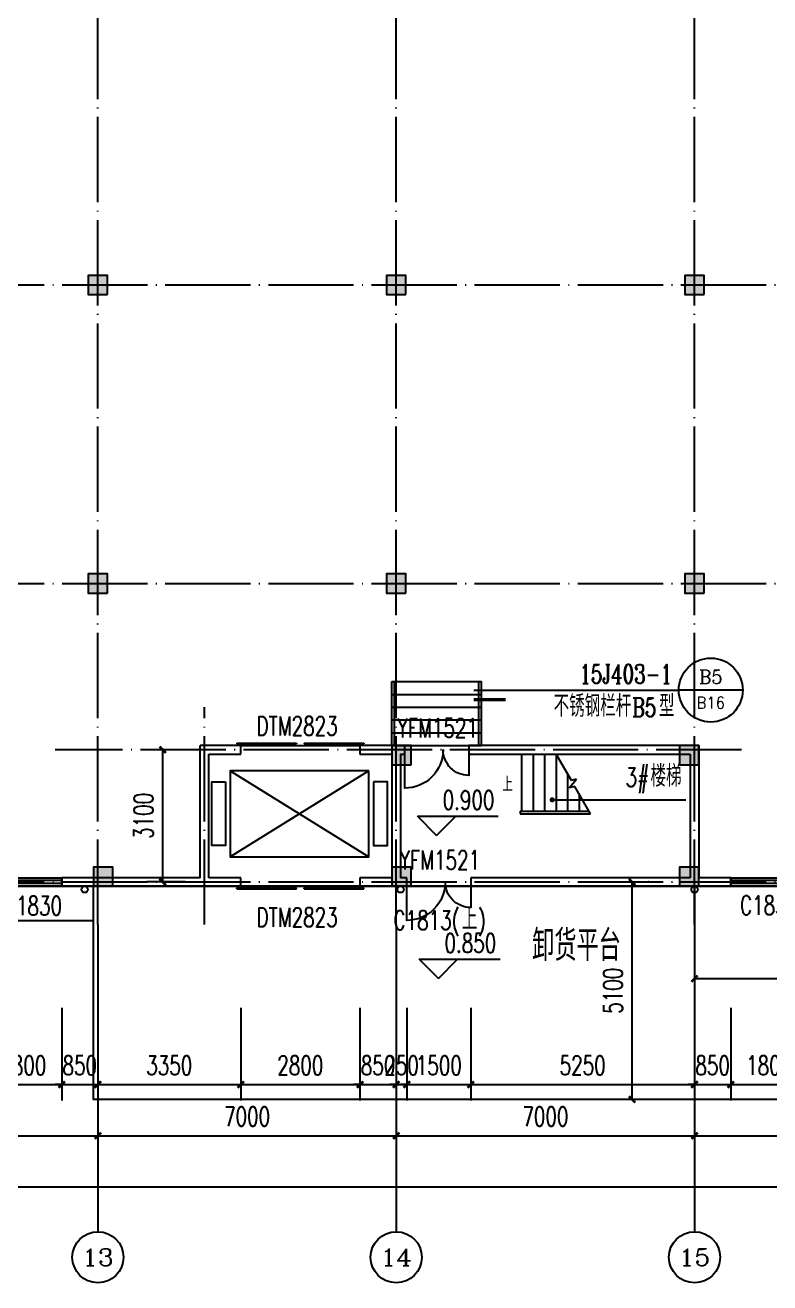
# Model space of a CAD drawing. Extents: x -4747 to 1060961, y -766984 to 396631.
# Drawn here: x 554138 to 571612, y -16063 to 13430 of the extents above; entities that cross this region are included whole.
import ezdxf
from ezdxf.enums import TextEntityAlignment as Align

# ---------------------------------------------------------------- set-up
doc = ezdxf.new("R2010")
doc.units = 0
doc.header["$LTSCALE"] = 1000
doc.header["$MEASUREMENT"] = 0
doc.linetypes.add('DOTE', pattern=[2.42, 2, -0.2, 0.02, -0.2])
doc.layers.get('0').update_dxf_attribs({"linetype": 'CONTINUOUS'})
doc.layers.get('DEFPOINTS').update_dxf_attribs({"linetype": 'CONTINUOUS'})
for name, color, linetype in [('AXIS', 3, 'CONTINUOUS'), ('AXIS_TEXT', 7, 'CONTINUOUS'), ('DIM_ELEV', 3, 'CONTINUOUS'), ('DIM_IDEN', 3, 'CONTINUOUS'), ('DIM_LEAD', 3, 'CONTINUOUS'), ('DIM_SYMB', 3, 'CONTINUOUS'), ('DOTE', 1, 'DOTE'), ('PUB_DIM', 3, 'CONTINUOUS'), ('PUB_TEXT', 7, 'CONTINUOUS'), ('STAIR', 2, 'CONTINUOUS'), ('WALL', 6, 'CONTINUOUS'), ('WINDOW', 4, 'CONTINUOUS'), ('WINDOW_TEXT', 7, 'CONTINUOUS'), ('剖面填充', 147, 'CONTINUOUS'), ('平面线条', 2, 'CONTINUOUS'), ('散水', 2, 'CONTINUOUS'), ('柱', 2, 'CONTINUOUS'), ('柱涂实', 54, 'CONTINUOUS'), ('栏杆', 56, 'CONTINUOUS'), ('立面轮廓线', 3, 'CONTINUOUS'), ('雨水管', 2, 'CONTINUOUS'), ('面积计算', 7, 'CONTINUOUS')]:
    doc.layers.add(name, color=color, linetype=linetype)
doc.styles.add('_TCH_AXIS', font='COMPLEX', dxfattribs={"bigfont": 'GBCBIG'})
doc.styles.add('_TCH_DIM', font='SIMPLEX', dxfattribs={"bigfont": 'GBCBIG'})
doc.styles.add('_TCH_LABEL', font='COMPLEX', dxfattribs={"bigfont": 'GBCBIG'})
doc.styles.add('_TCH_WINDOW', font='SIMPLEX', dxfattribs={"height": 3.5, "bigfont": 'GBCBIG'})
doc.styles.add('COMPLEX', font='complex_.ttf')
doc.styles.add('DIM_FONT', font='SIMPLEX', dxfattribs={"width": 0.7, "bigfont": 'GBCBIG'})
doc.styles.get("Standard").update_dxf_attribs({"font": 'gbenor.shx', "bigfont": 'gbcbig.shx'})
doc.dimstyles.new('DIMN150', dxfattribs={"dimscale": 1.5, "dimtxt": 300, "dimasz": 100, "dimexe": 250, "dimexo": 300, "dimgap": 150, "dimtad": 1, "dimdec": 0, "dimzin": 0, "dimtxsty": 'DIM_FONT', "dimblk": 'ARCHTICK', "dimcen": 0.09, "dimclrt": 7, "dimazin": 3, "dimtfac": 1, "dimtdec": 0, "dimtix": 1, "dimtmove": 0, "dimatfit": 3, "dimtolj": 1, "dimtzin": 0})

# ---------------------------------------------------------------- blocks, each defined once
blk = doc.blocks.new('A$C22EA1380')
at = {"layer": '柱涂实'}
for points in [[(77625, 13875), (77625, 14325), (77175, 14325), (77175, 13875)], [(84625, 13875), (84625, 14325), (84175, 14325), (84175, 13875)], [(91625, 13875), (91625, 14325), (91175, 14325), (91175, 13875)], [(77625, 6875), (77625, 7325), (77175, 7325), (77175, 6875)], [(84625, 6875), (84625, 7325), (84175, 7325), (84175, 6875)], [(91625, 6875), (91625, 7325), (91175, 7325), (91175, 6875)], [(84750, 2850), (84750, 3300), (84300, 3300), (84300, 2850)], [(91500, 2850), (91500, 3300), (91050, 3300), (91050, 2850)], [(77750, 0), (77750, 450), (77300, 450), (77300, 0)], [(84750, 0), (84750, 450), (84300, 450), (84300, 0)], [(91500, 0), (91500, 450), (91050, 450), (91050, 0)]]:
    blk.add_hatch(color=256, dxfattribs=at).paths.add_polyline_path(points)
at = {"layer": '柱'}
for points in [[(77625, 13875), (77625, 14325), (77175, 14325), (77175, 13875)], [(84625, 13875), (84625, 14325), (84175, 14325), (84175, 13875)], [(91625, 13875), (91625, 14325), (91175, 14325), (91175, 13875)], [(77625, 6875), (77625, 7325), (77175, 7325), (77175, 6875)], [(84625, 6875), (84625, 7325), (84175, 7325), (84175, 6875)], [(91625, 6875), (91625, 7325), (91175, 7325), (91175, 6875)], [(84750, 2850), (84750, 3300), (84300, 3300), (84300, 2850)], [(91500, 2850), (91500, 3300), (91050, 3300), (91050, 2850)], [(77750, 0), (77750, 450), (77300, 450), (77300, 0)], [(84750, 0), (84750, 450), (84300, 450), (84300, 0)], [(91500, 0), (91500, 450), (91050, 450), (91050, 0)]]:
    blk.add_lwpolyline(points, close=True, dxfattribs=at)
at = {"layer": '柱涂实', "linetype": 'CONTINUOUS'}
for points in [[(77625, 13875), (77625, 14325), (77175, 14325), (77175, 13875)], [(84625, 13875), (84625, 14325), (84175, 14325), (84175, 13875)], [(91625, 13875), (91625, 14325), (91175, 14325), (91175, 13875)], [(77625, 6875), (77625, 7325), (77175, 7325), (77175, 6875)], [(84625, 6875), (84625, 7325), (84175, 7325), (84175, 6875)], [(91625, 6875), (91625, 7325), (91175, 7325), (91175, 6875)], [(84750, 2850), (84750, 3300), (84300, 3300), (84300, 2850)], [(91500, 2850), (91500, 3300), (91050, 3300), (91050, 2850)], [(77750, 0), (77750, 450), (77300, 450), (77300, 0)], [(84750, 0), (84750, 450), (84300, 450), (84300, 0)], [(91500, 0), (91500, 450), (91050, 450), (91050, 0)]]:
    blk.add_lwpolyline(points, close=True, dxfattribs=at)
blk = doc.blocks.new('_ARCHTICK')
at = {"color": 0, "linetype": 'BYBLOCK', "const_width": 0.4}
blk.add_lwpolyline([(-0.5, -0.5), (0.5, 0.5)], dxfattribs=at)
blk = doc.blocks.new('*D198')
at = {"layer": 'DEFPOINTS', "color": 0}
for p in [(569845, -8929), (576945, -8929), (576945, -8929)]:
    blk.add_point(p, dxfattribs=at)
at = {"layer": 'PUB_DIM', "color": 0}
for p, q in [((569845, -8479), (569845, -8554)), ((576945, -8479), (576945, -8554)), ((569845, -8929), (576945, -8929))]:
    blk.add_line(p, q, dxfattribs=at)
at = {"layer": 'PUB_DIM', "color": 0, "xscale": 150, "yscale": 150, "zscale": 150, "rotation": 180}
blk.add_blockref('_ARCHTICK', (569845, -8929), dxfattribs=at)
at = {"layer": 'PUB_DIM', "color": 0, "xscale": 150, "yscale": 150, "zscale": 150}
blk.add_blockref('_ARCHTICK', (576945, -8929), dxfattribs=at)
at = {"layer": 'PUB_DIM', "color": 7, "insert": (573395, -8479), "char_height": 450, "attachment_point": 5, "style": 'DIM_FONT'}
blk.add_mtext('\\A1;7100', dxfattribs=at)
blk = doc.blocks.new('*D199')
at = {"layer": 'DEFPOINTS', "color": 0}
for p in [(568321, -6663), (568380, -6663), (568321, -11763)]:
    blk.add_point(p, dxfattribs=at)
at = {"layer": 'PUB_DIM', "color": 0}
for p, q in [((568380, -11763), (568380, -6663)), ((568771, -6663), (568755, -6663)), ((568771, -11763), (568755, -11763))]:
    blk.add_line(p, q, dxfattribs=at)
at = {"layer": 'PUB_DIM', "color": 0, "xscale": 150, "yscale": 150, "zscale": 150}
for p, rotation in [((568380, -6663), 90), ((568380, -11763), 270)]:
    blk.add_blockref('_ARCHTICK', p, dxfattribs=dict(at, rotation=rotation))
at = {"layer": 'PUB_DIM', "color": 7, "insert": (567930, -9213), "char_height": 450, "attachment_point": 5, "rotation": 90, "style": 'DIM_FONT'}
blk.add_mtext('\\A1;5100', dxfattribs=at)
blk = doc.blocks.new('*D962')
at = {"layer": 'DEFPOINTS', "color": 0}
for p in [(557366, -3563), (558345, -3563), (558345, -6663)]:
    blk.add_point(p, dxfattribs=at)
at = {"layer": 'PUB_DIM', "color": 0}
for p, q in [((557895, -3563), (556991, -3563)), ((557366, -6663), (557366, -3563)), ((557895, -6663), (556991, -6663))]:
    blk.add_line(p, q, dxfattribs=at)
at = {"layer": 'PUB_DIM', "color": 0, "xscale": 150, "yscale": 150, "zscale": 150}
for p, rotation in [((557366, -3563), 90), ((557366, -6663), 270)]:
    blk.add_blockref('_ARCHTICK', p, dxfattribs=dict(at, rotation=rotation))
at = {"layer": 'PUB_DIM', "color": 7, "insert": (556916, -5113), "char_height": 450, "attachment_point": 5, "rotation": 90, "style": 'DIM_FONT'}
blk.add_mtext('\\A1;3100', dxfattribs=at)
blk = doc.blocks.new('*D1508')
at = {"layer": 'DEFPOINTS', "color": 0}
for p in [(570695, -9163), (572495, -9163), (572495, -11413)]:
    blk.add_point(p, dxfattribs=at)
at = {"layer": 'PUB_DIM', "color": 0}
for p, q in [((570695, -9613), (570695, -11788)), ((572495, -9613), (572495, -11788)), ((570695, -11413), (572495, -11413))]:
    blk.add_line(p, q, dxfattribs=at)
at = {"layer": 'PUB_DIM', "color": 0, "xscale": 150, "yscale": 150, "zscale": 150, "rotation": 180}
blk.add_blockref('_ARCHTICK', (570695, -11413), dxfattribs=at)
at = {"layer": 'PUB_DIM', "color": 0, "xscale": 150, "yscale": 150, "zscale": 150}
blk.add_blockref('_ARCHTICK', (572495, -11413), dxfattribs=at)
at = {"layer": 'PUB_DIM', "color": 7, "insert": (571595, -10963), "char_height": 450, "attachment_point": 5, "style": 'DIM_FONT'}
blk.add_mtext('\\A1;1800', dxfattribs=at)
blk = doc.blocks.new('*D1509')
at = {"layer": 'DEFPOINTS', "color": 0}
for p in [(569845, -9163), (570695, -9163), (570695, -11413)]:
    blk.add_point(p, dxfattribs=at)
at = {"layer": 'PUB_DIM', "color": 0}
for p, q in [((569845, -9613), (569845, -11788)), ((570695, -9613), (570695, -11788)), ((569845, -11413), (569695, -11413)), ((569845, -11413), (570695, -11413)), ((570695, -11413), (570845, -11413))]:
    blk.add_line(p, q, dxfattribs=at)
at = {"layer": 'PUB_DIM', "color": 0, "xscale": 150, "yscale": 150, "zscale": 150}
blk.add_blockref('_ARCHTICK', (569845, -11413), dxfattribs=at)
at = {"layer": 'PUB_DIM', "color": 0, "xscale": 150, "yscale": 150, "zscale": 150, "rotation": 180}
blk.add_blockref('_ARCHTICK', (570695, -11413), dxfattribs=at)
at = {"layer": 'PUB_DIM', "color": 7, "insert": (570270, -10963), "char_height": 450, "attachment_point": 5, "style": 'DIM_FONT'}
blk.add_mtext('\\A1;850', dxfattribs=at)
blk = doc.blocks.new('*D1510')
at = {"layer": 'DEFPOINTS', "color": 0}
for p in [(564595, -9163), (569845, -9163), (569845, -11413)]:
    blk.add_point(p, dxfattribs=at)
at = {"layer": 'PUB_DIM', "color": 0}
for p, q in [((564595, -9613), (564595, -11788)), ((569845, -9613), (569845, -11788)), ((564595, -11413), (569845, -11413))]:
    blk.add_line(p, q, dxfattribs=at)
at = {"layer": 'PUB_DIM', "color": 0, "xscale": 150, "yscale": 150, "zscale": 150, "rotation": 180}
blk.add_blockref('_ARCHTICK', (564595, -11413), dxfattribs=at)
at = {"layer": 'PUB_DIM', "color": 0, "xscale": 150, "yscale": 150, "zscale": 150}
blk.add_blockref('_ARCHTICK', (569845, -11413), dxfattribs=at)
at = {"layer": 'PUB_DIM', "color": 7, "insert": (567220, -10963), "char_height": 450, "attachment_point": 5, "style": 'DIM_FONT'}
blk.add_mtext('\\A1;5250', dxfattribs=at)
blk = doc.blocks.new('*D1511')
at = {"layer": 'DEFPOINTS', "color": 0}
for p in [(563095, -9163), (564595, -9163), (564595, -11413)]:
    blk.add_point(p, dxfattribs=at)
at = {"layer": 'PUB_DIM', "color": 0}
for p, q in [((563095, -9613), (563095, -11788)), ((564595, -9613), (564595, -11788)), ((563095, -11413), (562945, -11413)), ((563095, -11413), (564595, -11413)), ((564595, -11413), (564745, -11413))]:
    blk.add_line(p, q, dxfattribs=at)
at = {"layer": 'PUB_DIM', "color": 0, "xscale": 150, "yscale": 150, "zscale": 150}
blk.add_blockref('_ARCHTICK', (563095, -11413), dxfattribs=at)
at = {"layer": 'PUB_DIM', "color": 0, "xscale": 150, "yscale": 150, "zscale": 150, "rotation": 180}
blk.add_blockref('_ARCHTICK', (564595, -11413), dxfattribs=at)
at = {"layer": 'PUB_DIM', "color": 7, "insert": (563845, -10963), "char_height": 450, "attachment_point": 5, "style": 'DIM_FONT'}
blk.add_mtext('\\A1;1500', dxfattribs=at)
blk = doc.blocks.new('*D1512')
at = {"layer": 'DEFPOINTS', "color": 0}
for p in [(562845, -9163), (563095, -9163), (563095, -11413)]:
    blk.add_point(p, dxfattribs=at)
at = {"layer": 'PUB_DIM', "color": 0}
for p, q in [((562845, -9613), (562845, -11788)), ((563095, -9613), (563095, -11788)), ((562845, -11413), (562695, -11413)), ((562845, -11413), (563095, -11413)), ((563095, -11413), (563245, -11413))]:
    blk.add_line(p, q, dxfattribs=at)
at = {"layer": 'PUB_DIM', "color": 0, "xscale": 150, "yscale": 150, "zscale": 150}
blk.add_blockref('_ARCHTICK', (562845, -11413), dxfattribs=at)
at = {"layer": 'PUB_DIM', "color": 0, "xscale": 150, "yscale": 150, "zscale": 150, "rotation": 180}
blk.add_blockref('_ARCHTICK', (563095, -11413), dxfattribs=at)
at = {"layer": 'PUB_DIM', "color": 7, "insert": (562970, -10963), "char_height": 450, "attachment_point": 5, "style": 'DIM_FONT'}
blk.add_mtext('\\A1;250', dxfattribs=at)
blk = doc.blocks.new('*D1513')
at = {"layer": 'DEFPOINTS', "color": 0}
for p in [(561995, -9163), (562845, -9163), (562845, -11413)]:
    blk.add_point(p, dxfattribs=at)
at = {"layer": 'PUB_DIM', "color": 0}
for p, q in [((561995, -9613), (561995, -11788)), ((562845, -9613), (562845, -11788)), ((561995, -11413), (561845, -11413)), ((561995, -11413), (562845, -11413)), ((562845, -11413), (562995, -11413))]:
    blk.add_line(p, q, dxfattribs=at)
at = {"layer": 'PUB_DIM', "color": 0, "xscale": 150, "yscale": 150, "zscale": 150}
blk.add_blockref('_ARCHTICK', (561995, -11413), dxfattribs=at)
at = {"layer": 'PUB_DIM', "color": 0, "xscale": 150, "yscale": 150, "zscale": 150, "rotation": 180}
blk.add_blockref('_ARCHTICK', (562845, -11413), dxfattribs=at)
at = {"layer": 'PUB_DIM', "color": 7, "insert": (562420, -10963), "char_height": 450, "attachment_point": 5, "style": 'DIM_FONT'}
blk.add_mtext('\\A1;850', dxfattribs=at)
blk = doc.blocks.new('*D1514')
at = {"layer": 'DEFPOINTS', "color": 0}
for p in [(559195, -9163), (561995, -9163), (561995, -11413)]:
    blk.add_point(p, dxfattribs=at)
at = {"layer": 'PUB_DIM', "color": 0}
for p, q in [((559195, -9613), (559195, -11788)), ((561995, -9613), (561995, -11788)), ((559195, -11413), (561995, -11413))]:
    blk.add_line(p, q, dxfattribs=at)
at = {"layer": 'PUB_DIM', "color": 0, "xscale": 150, "yscale": 150, "zscale": 150, "rotation": 180}
blk.add_blockref('_ARCHTICK', (559195, -11413), dxfattribs=at)
at = {"layer": 'PUB_DIM', "color": 0, "xscale": 150, "yscale": 150, "zscale": 150}
blk.add_blockref('_ARCHTICK', (561995, -11413), dxfattribs=at)
at = {"layer": 'PUB_DIM', "color": 7, "insert": (560595, -10963), "char_height": 450, "attachment_point": 5, "style": 'DIM_FONT'}
blk.add_mtext('\\A1;2800', dxfattribs=at)
blk = doc.blocks.new('*D1515')
at = {"layer": 'DEFPOINTS', "color": 0}
for p in [(555845, -9163), (559195, -9163), (559195, -11413)]:
    blk.add_point(p, dxfattribs=at)
at = {"layer": 'PUB_DIM', "color": 0}
for p, q in [((555845, -9613), (555845, -11788)), ((559195, -9613), (559195, -11788)), ((555845, -11413), (559195, -11413))]:
    blk.add_line(p, q, dxfattribs=at)
at = {"layer": 'PUB_DIM', "color": 0, "xscale": 150, "yscale": 150, "zscale": 150, "rotation": 180}
blk.add_blockref('_ARCHTICK', (555845, -11413), dxfattribs=at)
at = {"layer": 'PUB_DIM', "color": 0, "xscale": 150, "yscale": 150, "zscale": 150}
blk.add_blockref('_ARCHTICK', (559195, -11413), dxfattribs=at)
at = {"layer": 'PUB_DIM', "color": 7, "insert": (557520, -10963), "char_height": 450, "attachment_point": 5, "style": 'DIM_FONT'}
blk.add_mtext('\\A1;3350', dxfattribs=at)
blk = doc.blocks.new('*D1516')
at = {"layer": 'DEFPOINTS', "color": 0}
for p in [(554995, -9163), (555845, -9163), (555845, -11413)]:
    blk.add_point(p, dxfattribs=at)
at = {"layer": 'PUB_DIM', "color": 0}
for p, q in [((554995, -9613), (554995, -11788)), ((555845, -9613), (555845, -11788)), ((554995, -11413), (554845, -11413)), ((554995, -11413), (555845, -11413)), ((555845, -11413), (555995, -11413))]:
    blk.add_line(p, q, dxfattribs=at)
at = {"layer": 'PUB_DIM', "color": 0, "xscale": 150, "yscale": 150, "zscale": 150}
blk.add_blockref('_ARCHTICK', (554995, -11413), dxfattribs=at)
at = {"layer": 'PUB_DIM', "color": 0, "xscale": 150, "yscale": 150, "zscale": 150, "rotation": 180}
blk.add_blockref('_ARCHTICK', (555845, -11413), dxfattribs=at)
at = {"layer": 'PUB_DIM', "color": 7, "insert": (555420, -10963), "char_height": 450, "attachment_point": 5, "style": 'DIM_FONT'}
blk.add_mtext('\\A1;850', dxfattribs=at)
blk = doc.blocks.new('*D1517')
at = {"layer": 'DEFPOINTS', "color": 0}
for p in [(553195, -9163), (554995, -9163), (554995, -11413)]:
    blk.add_point(p, dxfattribs=at)
at = {"layer": 'PUB_DIM', "color": 0}
for p, q in [((553195, -9613), (553195, -11788)), ((554995, -9613), (554995, -11788)), ((553195, -11413), (554995, -11413))]:
    blk.add_line(p, q, dxfattribs=at)
at = {"layer": 'PUB_DIM', "color": 0, "xscale": 150, "yscale": 150, "zscale": 150, "rotation": 180}
blk.add_blockref('_ARCHTICK', (553195, -11413), dxfattribs=at)
at = {"layer": 'PUB_DIM', "color": 0, "xscale": 150, "yscale": 150, "zscale": 150}
blk.add_blockref('_ARCHTICK', (554995, -11413), dxfattribs=at)
at = {"layer": 'PUB_DIM', "color": 7, "insert": (554095, -10963), "char_height": 450, "attachment_point": 5, "style": 'DIM_FONT'}
blk.add_mtext('\\A1;1800', dxfattribs=at)
blk = doc.blocks.new('*D1614')
at = {"layer": 'AXIS', "color": 0}
for p, q in [((548845, -9313), (548845, -12988)), ((555845, -9313), (555845, -12988)), ((548845, -12613), (555845, -12613))]:
    blk.add_line(p, q, dxfattribs=at)
at = {"layer": 'DEFPOINTS', "color": 0}
for p in [(548845, -8863), (555845, -8863), (555845, -12613)]:
    blk.add_point(p, dxfattribs=at)
at = {"layer": 'AXIS', "color": 0, "xscale": 150, "yscale": 150, "zscale": 150, "rotation": 180}
blk.add_blockref('_ARCHTICK', (548845, -12613), dxfattribs=at)
at = {"layer": 'AXIS', "color": 0, "xscale": 150, "yscale": 150, "zscale": 150}
blk.add_blockref('_ARCHTICK', (555845, -12613), dxfattribs=at)
at = {"layer": 'AXIS', "color": 7, "insert": (552345, -12163), "char_height": 450, "attachment_point": 5, "style": 'DIM_FONT'}
blk.add_mtext('\\A1;7000', dxfattribs=at)
blk = doc.blocks.new('*D1615')
at = {"layer": 'AXIS', "color": 0}
for p, q in [((555845, -9313), (555845, -12988)), ((562845, -9313), (562845, -12988)), ((555845, -12613), (562845, -12613))]:
    blk.add_line(p, q, dxfattribs=at)
at = {"layer": 'DEFPOINTS', "color": 0}
for p in [(555845, -8863), (562845, -8863), (562845, -12613)]:
    blk.add_point(p, dxfattribs=at)
at = {"layer": 'AXIS', "color": 0, "xscale": 150, "yscale": 150, "zscale": 150, "rotation": 180}
blk.add_blockref('_ARCHTICK', (555845, -12613), dxfattribs=at)
at = {"layer": 'AXIS', "color": 0, "xscale": 150, "yscale": 150, "zscale": 150}
blk.add_blockref('_ARCHTICK', (562845, -12613), dxfattribs=at)
at = {"layer": 'AXIS', "color": 7, "insert": (559345, -12163), "char_height": 450, "attachment_point": 5, "style": 'DIM_FONT'}
blk.add_mtext('\\A1;7000', dxfattribs=at)
blk = doc.blocks.new('*D1616')
at = {"layer": 'AXIS', "color": 0}
for p, q in [((562845, -9313), (562845, -12988)), ((569845, -9313), (569845, -12988)), ((562845, -12613), (569845, -12613))]:
    blk.add_line(p, q, dxfattribs=at)
at = {"layer": 'DEFPOINTS', "color": 0}
for p in [(562845, -8863), (569845, -8863), (569845, -12613)]:
    blk.add_point(p, dxfattribs=at)
at = {"layer": 'AXIS', "color": 0, "xscale": 150, "yscale": 150, "zscale": 150, "rotation": 180}
blk.add_blockref('_ARCHTICK', (562845, -12613), dxfattribs=at)
at = {"layer": 'AXIS', "color": 0, "xscale": 150, "yscale": 150, "zscale": 150}
blk.add_blockref('_ARCHTICK', (569845, -12613), dxfattribs=at)
at = {"layer": 'AXIS', "color": 7, "insert": (566345, -12163), "char_height": 450, "attachment_point": 5, "style": 'DIM_FONT'}
blk.add_mtext('\\A1;7000', dxfattribs=at)
blk = doc.blocks.new('*D1617')
at = {"layer": 'AXIS', "color": 0}
for p, q in [((569845, -9313), (569845, -12988)), ((576845, -9313), (576845, -12988)), ((569845, -12613), (576845, -12613))]:
    blk.add_line(p, q, dxfattribs=at)
at = {"layer": 'DEFPOINTS', "color": 0}
for p in [(569845, -8863), (576845, -8863), (576845, -12613)]:
    blk.add_point(p, dxfattribs=at)
at = {"layer": 'AXIS', "color": 0, "xscale": 150, "yscale": 150, "zscale": 150, "rotation": 180}
blk.add_blockref('_ARCHTICK', (569845, -12613), dxfattribs=at)
at = {"layer": 'AXIS', "color": 0, "xscale": 150, "yscale": 150, "zscale": 150}
blk.add_blockref('_ARCHTICK', (576845, -12613), dxfattribs=at)
at = {"layer": 'AXIS', "color": 7, "insert": (573345, -12163), "char_height": 450, "attachment_point": 5, "style": 'DIM_FONT'}
blk.add_mtext('\\A1;7000', dxfattribs=at)
blk = doc.blocks.new('*D1619')
at = {"layer": 'AXIS', "color": 0}
for p, q in [((478445, -9613), (478445, -14188)), ((578945, -9613), (578945, -14188)), ((478445, -13813), (578945, -13813))]:
    blk.add_line(p, q, dxfattribs=at)
at = {"layer": 'DEFPOINTS', "color": 0}
for p in [(478445, -9163), (578945, -9163), (578945, -13813)]:
    blk.add_point(p, dxfattribs=at)
at = {"layer": 'AXIS', "color": 0, "xscale": 150, "yscale": 150, "zscale": 150, "rotation": 180}
blk.add_blockref('_ARCHTICK', (478445, -13813), dxfattribs=at)
at = {"layer": 'AXIS', "color": 0, "xscale": 150, "yscale": 150, "zscale": 150}
blk.add_blockref('_ARCHTICK', (578945, -13813), dxfattribs=at)
at = {"layer": 'AXIS', "color": 7, "insert": (528695, -13363), "char_height": 450, "attachment_point": 5, "style": 'DIM_FONT'}
blk.add_mtext('\\A1;100500', dxfattribs=at)
blk = doc.blocks.new('$WINLIB2D$00000001')
at = {"color": 0}
for points in [[(-0.5, 0.5), (-0.5, -0.5)], [(-0.5, 0.5), (0.5, 0.5)], [(0.5, -0.5), (0.5, 0.5)], [(0.5, 0.167), (-0.5, 0.167)], [(0.5, -0.167), (-0.5, -0.167)], [(-0.5, -0.5), (0.5, -0.5)]]:
    blk.add_lwpolyline(points, dxfattribs=at)
blk = doc.blocks.new('$DORLIB2D$00000127')
at = {"color": 0, "linetype": 'CONTINUOUS'}
for p, q in [((-0.033, 0.795, -93.75), (-0.533, 0.795, -93.75)), ((-0.533, 0.795, -93.75), (-0.533, 0.69, -93.75)), ((-0.033, 0.795, -93.75), (-0.033, 0.69, -93.75)), ((0.033, 0.795, -93.75), (0.033, 0.69, -93.75)), ((0.533, 0.795, -93.75), (0.033, 0.795, -93.75)), ((0.533, 0.795, -93.75), (0.533, 0.69, -93.75)), ((-0.033, 0.69, -93.75), (-0.533, 0.69, -93.75)), ((0.533, 0.69, -93.75), (0.033, 0.69, -93.75)), ((0.5, 0.5, -93.75), (-0.5, 0.5, -93.75))]:
    blk.add_line(p, q, dxfattribs=at)
blk = doc.blocks.new('_AXISO')
blk.add_circle((0, 0), 0.5)
at = {"layer": 'AXIS_TEXT', "style": 'COMPLEX', "width": 1.041667}
blk.add_attdef('A', text='', height=0.56, dxfattribs=at).set_placement((-0.25, -0.28), (0.25, -0.28), align=Align.FIT)

msp = doc.modelspace()

# ---------------------------------------------------------------- linework, layer by layer
at = {"layer": 'AXIS'}
for p, q in [((555844.9, -7663), (555844.9, -14863)), ((562844.9, -7663), (562844.9, -14863)), ((569844.9, -7663), (569844.9, -14863))]:
    msp.add_line(p, q, dxfattribs=at)
at = {"layer": 'DIM_ELEV'}
for p, q in [((563790.4, -5571.9), (563340.4, -5121.9)), ((563340.4, -5121.9), (565239.4, -5121.9)), ((563790.4, -5571.9), (564240.4, -5121.9)), ((563833.7, -8926.4), (563383.7, -8476.4)), ((563383.7, -8476.4), (565282.7, -8476.4)), ((563833.7, -8926.4), (564283.7, -8476.4))]:
    msp.add_line(p, q, dxfattribs=at)
at = {"layer": 'DIM_IDEN'}
for p, q in [((564663.9, -2163.5), (565718.6, -2163.5)), ((565718.6, -2163.5), (569476.2, -2163.5)), ((570976.2, -2163.5), (569476.2, -2163.5))]:
    msp.add_line(p, q, dxfattribs=at)
at = {"layer": 'DIM_IDEN', "const_width": 75}
msp.add_lwpolyline([(564663.9, -2388.5), (565413.9, -2388.5)], dxfattribs=at)
at = {"layer": 'DIM_IDEN'}
msp.add_circle((570226.2, -2163.5), 750, dxfattribs=at)
at = {"layer": 'DIM_LEAD'}
for p, q in [((566505.4, -4736.1), (567884.4, -4736.1)), ((567884.4, -4736.1), (569639.3, -4736.1))]:
    msp.add_line(p, q, dxfattribs=at)
at = {"layer": 'DIM_LEAD', "const_width": 60}
msp.add_lwpolyline([(566475.4, -4736.1, 1), (566535.4, -4736.1, 1)], format="xyb", close=True, dxfattribs=at)
at = {"layer": 'DIM_SYMB'}
msp.add_lwpolyline([(565649.9, -4363, 0, 0, 0), (566564.9, -4363, 80, 0, 0), (566864.9, -4363, 0, 0, 0)], format="xyseb", dxfattribs=at)
at = {"layer": 'DOTE'}
for p, q in [((555844.9, -7663), (555844.9, 36337)), ((562844.9, -7663), (562844.9, 36337)), ((569844.9, -7663), (569844.9, 36337)), ((475144.9, 7337), (579844.9, 7337)), ((475144.9, 337), (579844.9, 337)), ((558344.9, -7663), (558344.9, -2563)), ((570944.9, -3563), (554844.9, -3563)), ((475144.9, -6663), (579844.9, -6663))]:
    msp.add_line(p, q, dxfattribs=at)
at = {"layer": 'STAIR'}
for p, q in [((565784.9, -3663), (566595.8, -3663)), ((565784.9, -3663), (565784.9, -5003)), ((566054.9, -3663), (566054.9, -5003)), ((566324.9, -3663), (566324.9, -5003)), ((566594.9, -3663), (566594.9, -5003)), ((566955, -4285.2), (566595.8, -3663)), ((566864.9, -4129.2), (566864.9, -5003)), ((566904.5, -4458.5), (567077.3, -4252.4)), ((567034.9, -4423.5), (566904.5, -4458.5)), ((567077.3, -4252.4), (566955, -4285.2)), ((567404.1, -5063), (567034.9, -4423.5)), ((567134.9, -4596.8), (567134.9, -5003)), ((565754.9, -5003), (567369.4, -5003)), ((565754.9, -5003), (565754.9, -5063)), ((565754.9, -5063), (567404.1, -5063)), ((565784.9, -5063), (567404.1, -5063))]:
    msp.add_line(p, q, dxfattribs=at)
for points in [[(562744.9, -1963), (564844.9, -1963)], [(562744.9, -2263), (564844.9, -2263)], [(562744.9, -2563), (564844.9, -2563)], [(562744.9, -2863), (564844.9, -2863)], [(562744.9, -3163), (564844.9, -3163)], [(562744.9, -3463), (564844.9, -3463)], [(558951.6, -4054.5), (562201, -6069.3)], [(562201, -4054.5), (558951.6, -6069.3)]]:
    msp.add_lwpolyline(points, dxfattribs=at)
for points in [[(562201, -4054.5), (558951.6, -4054.5), (558951.6, -6069.3), (562201, -6069.3)], [(558841.4, -4313.3), (558841.4, -5810.5), (558515, -5810.5), (558515, -4313.3)], [(562311.2, -4313.3), (562311.2, -5810.5), (562637.6, -5810.5), (562637.6, -4313.3)]]:
    msp.add_lwpolyline(points, close=True, dxfattribs=at)
at = {"layer": 'WALL'}
for p, q in [((558244.9, -6563), (558244.9, -3463)), ((559194.9, -3463), (558244.9, -3463)), ((559194.9, -3663), (559194.9, -3463)), ((562845.8, -3463), (561994.9, -3463)), ((561994.9, -3463), (561994.9, -3663)), ((563044.9, -3463), (562844.9, -3463)), ((563044.9, -3663), (563044.9, -3463)), ((569944.9, -3463), (564544.9, -3463)), ((564544.9, -3463), (564544.9, -3663)), ((569944.9, -3463), (569944.9, -6563)), ((558444.9, -6563), (558444.9, -3663)), ((558444.9, -3663), (559194.9, -3663)), ((561994.9, -3663), (562744.9, -3663)), ((562744.9, -3663), (562744.9, -6563)), ((562944.9, -3663), (563044.9, -3663)), ((562944.9, -3663), (562944.9, -6563)), ((564544.9, -3663), (569744.9, -3663)), ((569744.9, -3663), (569744.9, -6563)), ((558244.9, -6563), (554994.9, -6563)), ((554994.9, -6563), (554994.9, -6763)), ((554994.9, -6763), (558344.9, -6763)), ((558344.9, -6763), (559194.9, -6763)), ((559194.9, -6563), (558444.9, -6563)), ((559194.9, -6763), (559194.9, -6563)), ((562744.9, -6563), (561994.9, -6563)), ((561994.9, -6563), (561994.9, -6763)), ((561994.9, -6763), (562844.9, -6763)), ((562844.9, -6763), (563094.9, -6763)), ((563094.9, -6563), (562944.9, -6563)), ((563094.9, -6763), (563094.9, -6563)), ((569744.9, -6563), (564594.9, -6563)), ((564594.9, -6563), (564594.9, -6763)), ((564594.9, -6763), (569844.9, -6763)), ((569844.9, -6763), (570694.9, -6763)), ((570694.9, -6563), (569944.9, -6563)), ((570694.9, -6763), (570694.9, -6563))]:
    msp.add_line(p, q, dxfattribs=at)
at = {"layer": 'WINDOW'}
msp.add_line((564594.9, -6763), (563094.9, -6763), dxfattribs=at)
at = {"layer": 'WINDOW', "extrusion": (0, 0, -1)}
msp.add_lwpolyline([(-564544.9, -3563), (-564544.9, -4163, 0.4142136), (-563944.9, -3563, 0.4142136), (-563044.9, -4463), (-563044.9, -3563)], format="xyb", dxfattribs=at)
at = {"layer": 'WINDOW'}
msp.add_lwpolyline([(564594.9, -6663), (564594.9, -7263, -0.4142136), (563994.9, -6663, -0.4142136), (563094.9, -7563), (563094.9, -6663)], format="xyb", dxfattribs=at)
at = {"layer": '剖面填充'}
msp.add_lwpolyline([(576944.9, -6763), (478444.9, -6763), (478444.9, 35437), (576944.9, 35437)], close=True, dxfattribs=at)
at = {"layer": '平面线条'}
for points in [[(576944.9, -6763), (576944.9, -11763), (555744.9, -11763), (555744.9, -11763), (555744.9, -6763)], [(569844.9, -6763), (569844.9, -11763)]]:
    msp.add_lwpolyline(points, dxfattribs=at)
at = {"layer": '散水'}
msp.add_lwpolyline([(548944.9, -7563), (555744.9, -7563)], dxfattribs=at)
at = {"layer": '栏杆'}
for points in [[(562744.9, -3463), (562744.9, -1963)], [(562744.9, -3463), (562744.9, -1963)], [(562804.9, -3463), (562804.9, -1963)], [(564784.9, -3463), (564784.9, -1963)], [(564844.9, -3463), (564844.9, -1963)], [(564844.9, -3463), (564844.9, -1963)]]:
    msp.add_lwpolyline(points, dxfattribs=at)
at = {"layer": '立面轮廓线'}
msp.add_lwpolyline([(478444.9, -6763), (576944.9, -6763), (576944.9, 35437), (478444.9, 35437), (478444.9, -6763)], dxfattribs=at)
at = {"layer": '雨水管'}
for centre in [(555534.5, -6838), (562947, -6838), (569844.9, -6838)]:
    msp.add_circle(centre, 75, dxfattribs=at)

# ---------------------------------------------------------------- block references
at = {"layer": 'AXIS'}
ref = msp.add_blockref('_AXISO', (555844.9, -15463), dxfattribs=dict(at, xscale=1200, yscale=1200, zscale=1200))
ref.add_attrib('A', '13', dxfattribs={"layer": 'AXIS_TEXT', "height": 394.42, "style": '_TCH_AXIS', "width": 1.361643}).set_placement((555474.1, -15660.2), (556215.7, -15660.2), align=Align.FIT)
ref = msp.add_blockref('_AXISO', (562844.9, -15463), dxfattribs=dict(at, xscale=1200, yscale=1200, zscale=1200))
ref.add_attrib('A', '14', dxfattribs={"layer": 'AXIS_TEXT', "height": 400.97, "style": '_TCH_AXIS', "width": 1.247038}).set_placement((562475.9, -15663.5), (563214, -15663.5), align=Align.FIT)
ref = msp.add_blockref('_AXISO', (569844.9, -15463), dxfattribs=dict(at, xscale=1200, yscale=1200, zscale=1200))
ref.add_attrib('A', '15', dxfattribs={"layer": 'AXIS_TEXT', "height": 394.42, "style": '_TCH_AXIS', "width": 1.361643}).set_placement((569474.1, -15660.2), (570215.7, -15660.2), align=Align.FIT)
at = {"layer": 'WINDOW'}
ref = msp.add_blockref('$DORLIB2D$00000127', (560594.9, -3563), dxfattribs=dict(at, xscale=-2800, yscale=200, zscale=-2800))
ref.add_attrib('A', 'DTM2823', (559567.4, -3227.1), dxfattribs={"layer": 'WINDOW_TEXT', "height": 446.25, "style": '_TCH_WINDOW', "width": 0.705882})
ref = msp.add_blockref('$WINLIB2D$00000001', (554094.9, -6663), dxfattribs=dict(at, xscale=-1800, yscale=-200, zscale=-1800, rotation=180))
ref.add_attrib('A', 'XFC1830', (553127.4, -7443.8), dxfattribs={"layer": 'WINDOW_TEXT', "height": 446.25, "style": '_TCH_WINDOW', "width": 0.705882})
ref = msp.add_blockref('$DORLIB2D$00000127', (560594.9, -6663), dxfattribs=dict(at, xscale=2800, yscale=200, zscale=2800, rotation=180))
ref.add_attrib('A', 'DTM2823', (559567.4, -7712.8), dxfattribs={"layer": 'WINDOW_TEXT', "height": 446.25, "style": '_TCH_WINDOW', "width": 0.705882})
ref = msp.add_blockref('$WINLIB2D$00000001', (571594.9, -6663), dxfattribs=dict(at, xscale=-1800, yscale=-200, zscale=-1800, rotation=180))
ref.add_attrib('A', 'C1830', (570912.4, -7431), dxfattribs={"layer": 'WINDOW_TEXT', "height": 446.25, "style": '_TCH_WINDOW', "width": 0.705882})
at = {"layer": '面积计算'}
msp.add_blockref('A$C22EA1380', (478444.9, -6763), dxfattribs=at)

# ---------------------------------------------------------------- texts
at = {"layer": 'PUB_TEXT', "width": 0.705882}
for s, style, p in [('15J403-1', '_TCH_LABEL', (567143.7, -2006)), ('B5', '_TCH_LABEL', (568381.5, -2790.2)), ('3#', '_TCH_DIM', (568226.6, -4429.9)), ('0.900', '_TCH_DIM', (563934.4, -4964.4)), ('0.850', '_TCH_DIM', (563977.7, -8318.9))]:
    msp.add_text(s, height=446.25, dxfattribs=dict(at, style=style)).set_placement(p)
at = {"layer": 'PUB_TEXT', "style": '_TCH_LABEL'}
for s, height, p, p2 in [('B5', 322.69, (569949.6, -2013.7), (570502.8, -2013.7)), ('B16', 274.65, (569892.7, -2597), (570559.7, -2597))]:
    msp.add_text(s, height=height, dxfattribs=at).set_placement(p, p2, align=Align.FIT)
at = {"layer": 'PUB_TEXT'}
for s, height, style, p in [('不锈钢栏杆', 506.38, '_TCH_LABEL', (566538.5, -2790.2)), ('型', 506.4, '_TCH_LABEL', (569011.5, -2790.2)), ('楼梯', 506.38, '_TCH_DIM', (568811.6, -4429.9)), ('上', 337.6, '_TCH_DIM', (565336.4, -4538))]:
    msp.add_text(s, height=height, dxfattribs=dict(at, style=style)).set_placement(p)
msp.add_text('卸货平台', height=723.4, dxfattribs=at).set_placement((566033.7, -8513))
at = {"layer": 'WINDOW_TEXT', "style": '_TCH_WINDOW', "width": 0.705882}
for s, height, p in [('YFM1521', 446.25, (562872.4, -3273.6)), ('YFM1521', 446.25, (562922.4, -6373.6)), ('C1813(', 446.25, (562782.1, -7783.2)), (')', 446.2, (564755.7, -7783.2))]:
    msp.add_text(s, height=height, dxfattribs=at).set_placement(p)
at = {"layer": 'WINDOW_TEXT', "style": '_TCH_WINDOW'}
msp.add_text('上', height=506.4, dxfattribs=at).set_placement((564387.1, -7783.2))

# ---------------------------------------------------------------- dimensions: what is measured, and where the dimension line sits
at = {"layer": 'AXIS'}
for p1, p2, distance, picture, middle in [((548844.9, -8863), (555844.9, -8863), -3750, '*D1614', (552344.9, -12163)), ((555844.9, -8863), (562844.9, -8863), -3750, '*D1615', (559344.9, -12163)), ((562844.9, -8863), (569844.9, -8863), -3750, '*D1616', (566344.9, -12163)), ((569844.9, -8863), (576844.9, -8863), -3750, '*D1617', (573344.9, -12163)), ((478444.9, -9163), (578944.9, -9163), -4650, '*D1619', (528694.9, -13363))]:
    dim = msp.add_aligned_dim(p1=p1, p2=p2, distance=distance, dimstyle='DIMN150', dxfattribs=at)
    dim.commit()
    dim.dimension.update_dxf_attribs({"geometry": picture, "text_midpoint": middle})
at = {"layer": 'PUB_DIM'}
for p1, p2, distance, picture, middle in [((558344.9, -6663), (558344.9, -3563), 978.8, '*D962', (556916.2, -5113)), ((568320.6, -11763), (568320.6, -6663), -59.8, '*D199', (567930.4, -9213)), ((569844.9, -8929), (576944.9, -8929), 0, '*D198', (573394.9, -8479)), ((553194.9, -9163), (554994.9, -9163), -2250, '*D1517', (554094.9, -10963)), ((554994.9, -9163), (555844.9, -9163), -2250, '*D1516', (555419.9, -10963)), ((555844.9, -9163), (559194.9, -9163), -2250, '*D1515', (557519.9, -10963)), ((559194.9, -9163), (561994.9, -9163), -2250, '*D1514', (560594.9, -10963)), ((561994.9, -9163), (562844.9, -9163), -2250, '*D1513', (562419.9, -10963)), ((562844.9, -9163), (563094.9, -9163), -2250, '*D1512', (562969.9, -10963)), ((563094.9, -9163), (564594.9, -9163), -2250, '*D1511', (563844.9, -10963)), ((564594.9, -9163), (569844.9, -9163), -2250, '*D1510', (567219.9, -10963)), ((569844.9, -9163), (570694.9, -9163), -2250, '*D1509', (570269.9, -10963)), ((570694.9, -9163), (572494.9, -9163), -2250, '*D1508', (571594.9, -10963))]:
    dim = msp.add_aligned_dim(p1=p1, p2=p2, distance=distance, dimstyle='DIMN150', dxfattribs=at)
    dim.commit()
    dim.dimension.update_dxf_attribs({"geometry": picture, "text_midpoint": middle})

doc.saveas('drawing.dxf')
